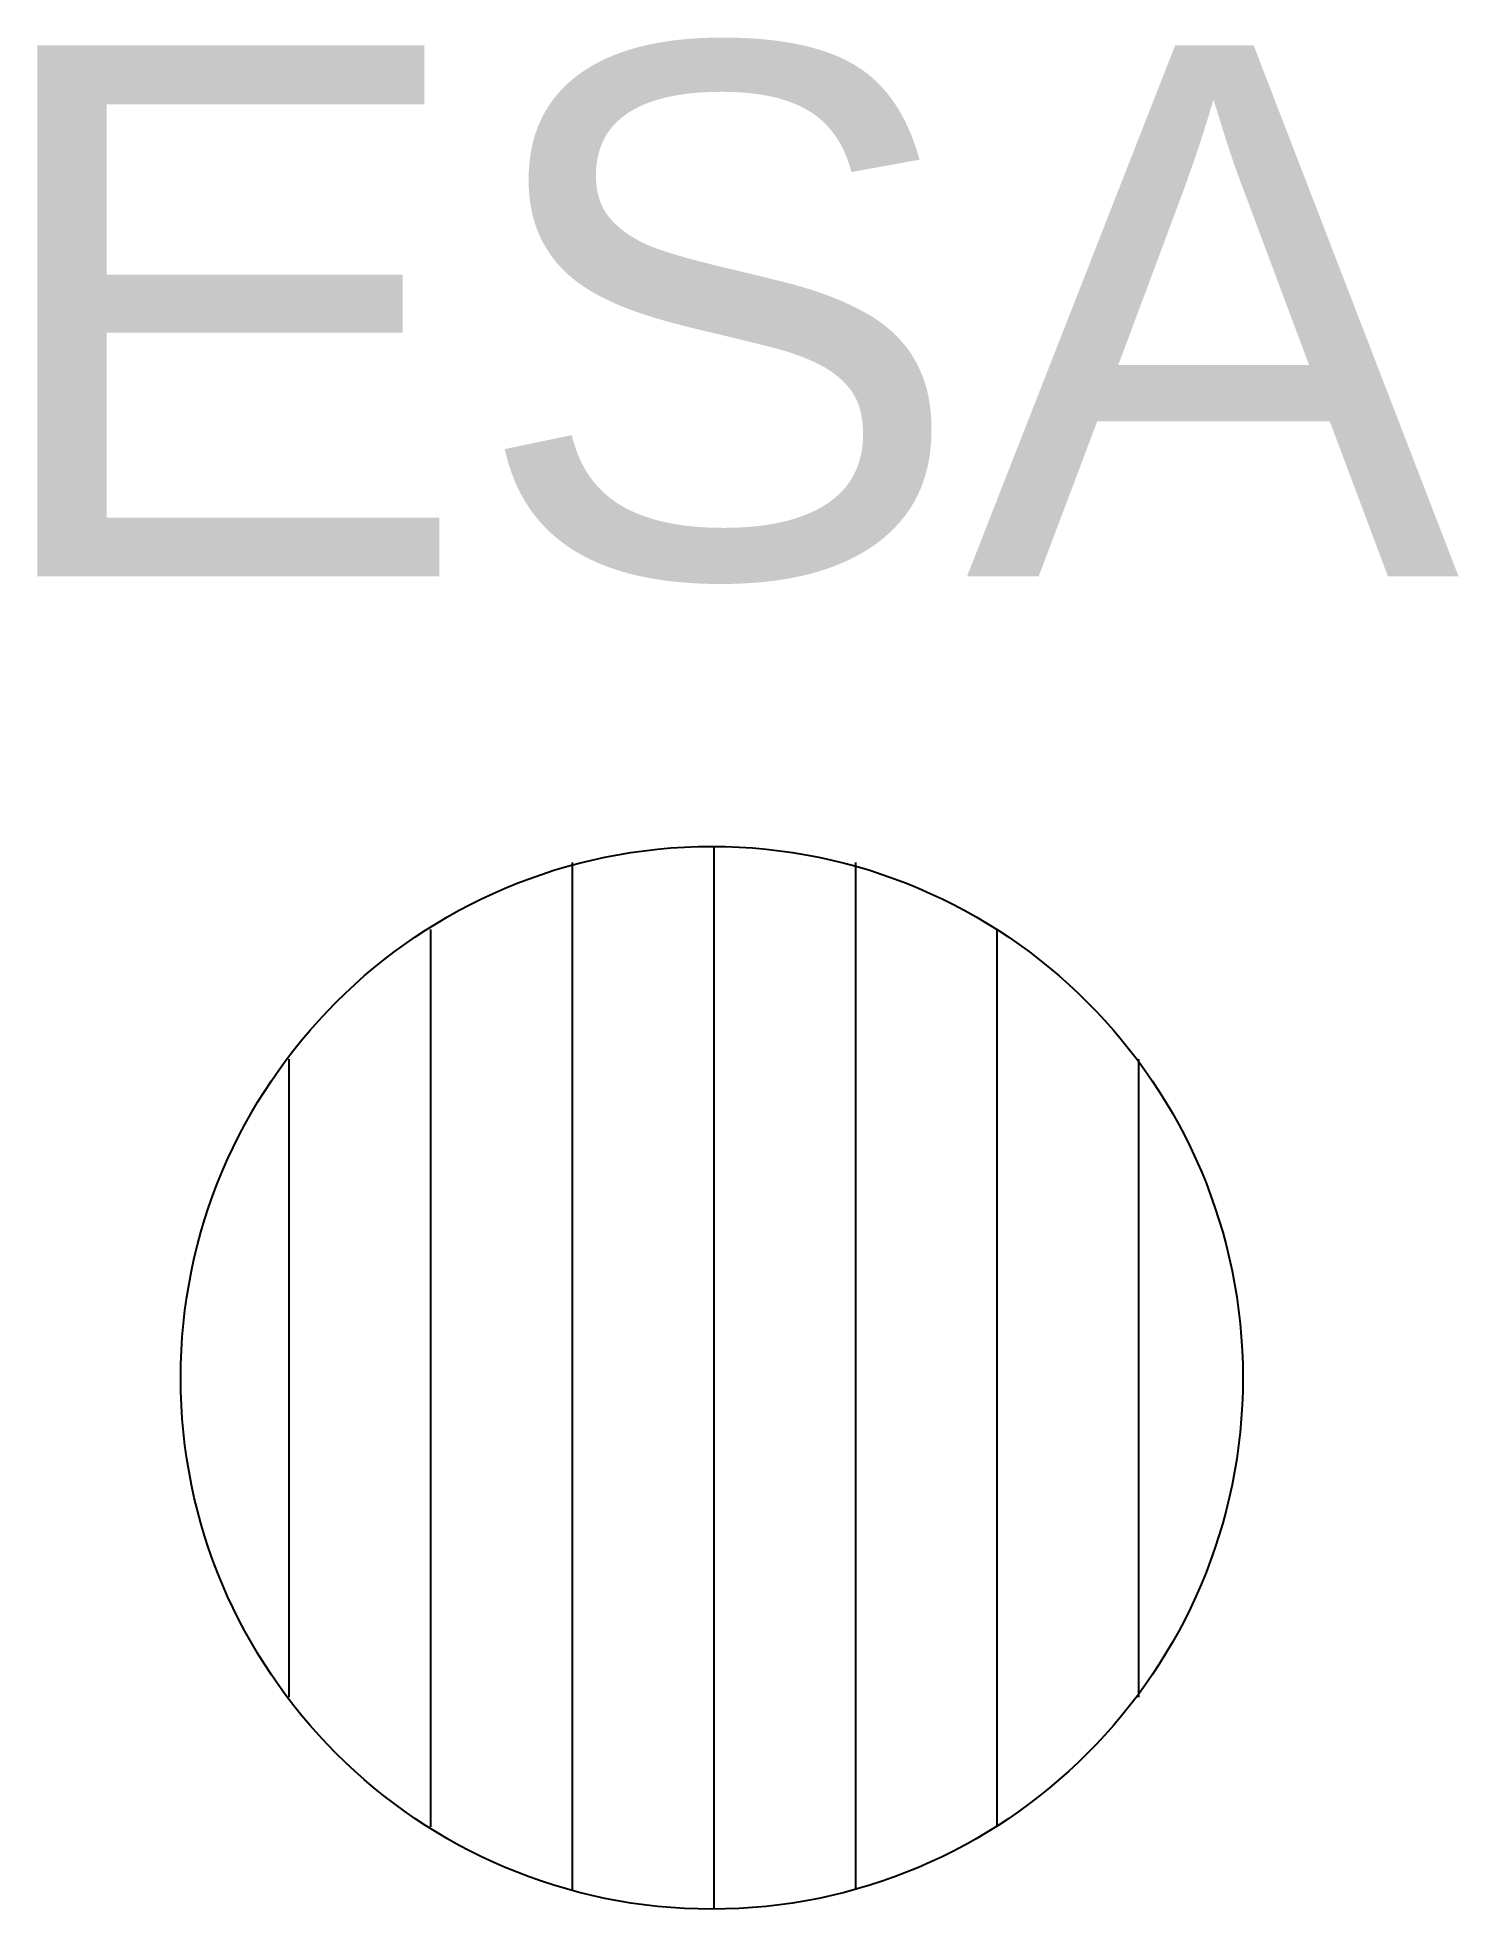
# Model space of a CAD drawing. Header units: metres. Extents: x -0.38 to 0.42, y -0.3 to 0.75.
import ezdxf
from ezdxf.enums import TextEntityAlignment as Align

# ---------------------------------------------------------------- set-up
doc = ezdxf.new("R2010")
doc.units = ezdxf.units.M
doc.header["$LTSCALE"] = 20
doc.layers.add('GF-PVESA', color=4, linetype='Continuous')
doc.styles.add('ARIAL', font='arial.ttf')

# ---------------------------------------------------------------- blocks, each defined once
blk = doc.blocks.new('PV ESA')
at = {"layer": 'GF-PVESA'}
for p, q in [((0.0013, 0.3495), (0.0013, -0.35)), ((-0.092, 0.3391), (-0.092, -0.337)), ((0.0946, 0.3391), (0.0946, -0.337)), ((-0.1852, 0.2951), (-0.1852, -0.2956)), ((0.1878, 0.2951), (0.1878, -0.2956)), ((-0.2785, 0.2096), (-0.2785, -0.2101)), ((0.2811, 0.2096), (0.2811, -0.2101))]:
    blk.add_line(p, q, dxfattribs=at)
blk.add_circle((0, 0), 0.3497, dxfattribs=at)
at = {"layer": 'GF-PVESA', "color": 7, "style": 'ARIAL'}
blk.add_text('ESA', height=0.34948, dxfattribs=at).set_placement((-0.4841, 0.7021), align=Align.MIDDLE_LEFT)

msp = doc.modelspace()

# ---------------------------------------------------------------- block references
at = {"layer": 'GF-PVESA', "xscale": 0.8554478416658969, "yscale": 0.8554478416658969, "zscale": 0.8554478416658969}
msp.add_blockref('PV ESA', (-0.0011, 0.0002), dxfattribs=at)

doc.saveas('drawing.dxf')
